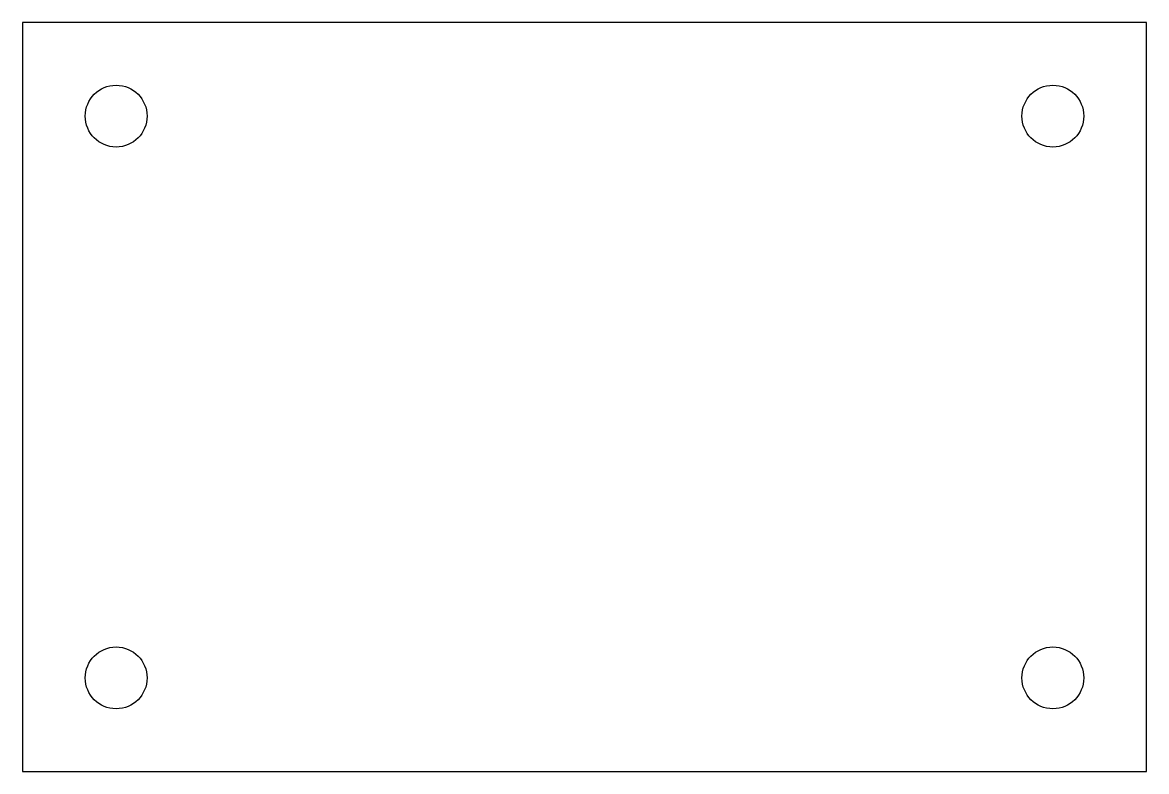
# Model space of a CAD drawing. Header units: millimetres. Extents: x 0 to 120, y 0 to 80.
import ezdxf

# ---------------------------------------------------------------- set-up
doc = ezdxf.new("R2010")
doc.units = ezdxf.units.MM

msp = doc.modelspace()

# ---------------------------------------------------------------- linework, layer by layer
at = {"layer": 'HOLES'}
for centre in [(10, 70), (110, 70), (10, 10), (110, 10)]:
    msp.add_circle(centre, 3.3, dxfattribs=at)
at = {"layer": 'OUTLINE'}
msp.add_lwpolyline([(0, 0), (120, 0), (120, 80), (0, 80)], close=True, dxfattribs=at)

doc.saveas('drawing.dxf')
